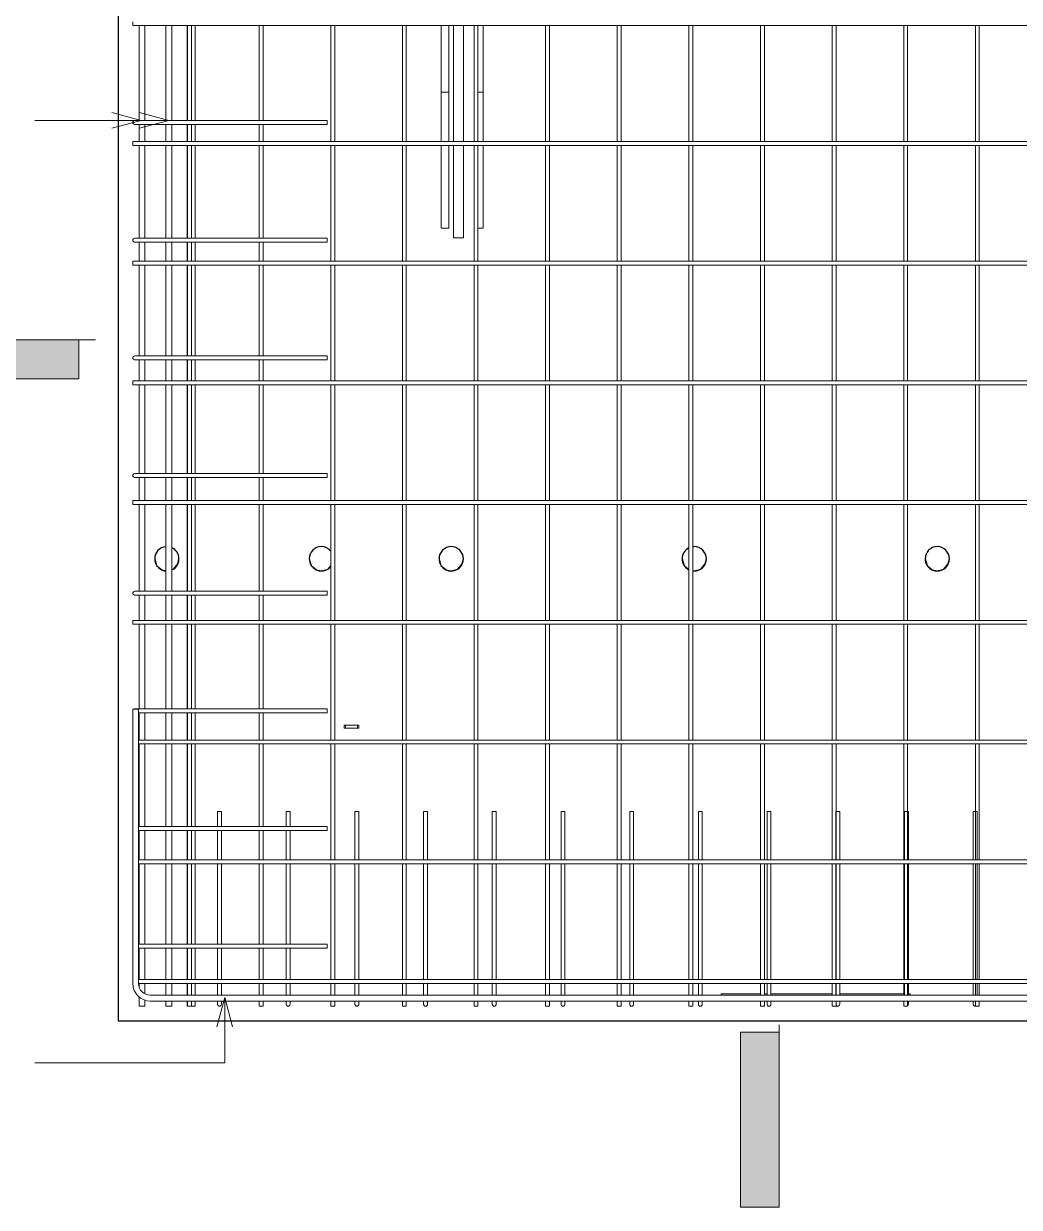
# Model space of a CAD drawing. Header units: millimetres. Extents: x -6138 to 17183, y 2886 to 77066.
# Drawn here: x -4395 to -2346, y 2886 to 5320 of the extents above; entities that cross this region are included whole.
import ezdxf

# ---------------------------------------------------------------- set-up
doc = ezdxf.new("R2010")
doc.units = ezdxf.units.MM
for name, color, linetype, lineweight in [('A-GENM', 13, 'Continuous', 18), ('A-WALL', 113, 'Continuous', 25), ('G-ANNO-SYMB', 111, 'Continuous', 9), ('S-RBAR', 171, 'Continuous', 18), ('S-RBAR-IDEN', 171, 'Continuous', 9)]:
    doc.layers.add(name, color=color, linetype=linetype, lineweight=lineweight)

# ---------------------------------------------------------------- blocks, each defined once
blk = doc.blocks.new('RR spread anchor face based - RR-SA-1_4-160-614768-Elevation Front 1')
at = {"layer": 'A-GENM'}
for p, q in [((-3735.4, 5597.7), (-3732.9, 5597.7)), ((-3735.4, 5591.7), (-3735.4, 5597.7)), ((-3732.9, 5591.7), (-3735.4, 5591.7)), ((-3732.9, 5597.7), (-3707.9, 5597.7)), ((-3732.9, 5597.7), (-3732.9, 5591.7)), ((-3707.9, 5591.7), (-3732.9, 5591.7)), ((-3707.9, 5597.7), (-3705.4, 5597.7)), ((-3707.9, 5597.7), (-3707.9, 5591.7)), ((-3705.4, 5591.7), (-3707.9, 5591.7)), ((-3705.4, 5597.7), (-3705.4, 5591.7))]:
    blk.add_line(p, q, dxfattribs=at)
blk = doc.blocks.new('Detail View - M_Section Tail - Filled Horizontal-14034-Elevation Front 1')
at = {"layer": 'G-ANNO-SYMB'}
blk.add_hatch(color=256, dxfattribs=at).paths.add_polyline_path([(-4281.7, 4590.2), (-4281.7, 4670.2), (-4641.7, 4670.2), (-4641.7, 4590.2)])
for p, q in [((-4641.7, 4590.2), (-4641.7, 4670.2)), ((-4641.7, 4670.2), (-4281.7, 4670.2)), ((-4281.7, 4670.2), (-4281.7, 4590.2)), ((-4281.7, 4590.2), (-4641.7, 4590.2))]:
    blk.add_line(p, q, dxfattribs=at)

msp = doc.modelspace()

# ---------------------------------------------------------------- linework, layer by layer
at = {"layer": 'A-WALL'}
for p, q in [((-4200.39395, 6199.75), (-4200.39395, 3269.75)), ((-3018.35443, 4195.38215), (-3015.39395, 4194.75)), ((-4200.39395, 3269.75), (-1550.39395, 3269.75))]:
    msp.add_line(p, q, dxfattribs=at)
at = {"layer": 'A-WALL', "flags": 128}
for points in [[(-4125.39395, 4219.75), (-4121.37336, 4206.15352), (-4110.6048, 4196.9303), (-4102.39395, 4195.17706)], [(-4090.39395, 4197.70708), (-4086.79746, 4198.77059), (-4077.57425, 4209.53915), (-4075.39395, 4219.75)], [(-3807.4252, 4219.75), (-3803.40461, 4206.15352), (-3792.63605, 4196.9303), (-3782.4252, 4194.75)], [(-3540.39395, 4219.75), (-3536.37336, 4206.15352), (-3525.6048, 4196.9303), (-3515.39395, 4194.75)], [(-3515.39395, 4194.75), (-3501.79746, 4198.77059), (-3492.57425, 4209.53915), (-3490.39395, 4219.75)], [(-3040.39395, 4219.75), (-3036.37336, 4206.15352), (-3026.35443, 4197.57236)], [(-3015.39395, 4194.75), (-3001.79746, 4198.77059), (-2992.57425, 4209.53915), (-2990.39395, 4219.75)], [(-2540.39395, 4219.75), (-2536.37336, 4206.15352), (-2525.6048, 4196.9303), (-2515.39395, 4194.75)], [(-2515.39395, 4194.75), (-2501.79746, 4198.77059), (-2492.57425, 4209.53915), (-2490.39395, 4219.75)], [(-3782.4252, 4194.75), (-3768.82871, 4198.77059), (-3763.04666, 4205.52142)]]:
    msp.add_lwpolyline(points, dxfattribs=at)
at = {"layer": 'A-WALL'}
for centre, start, end in [((-4100.39395, 4219.75), 94.63644439, 180), ((-4100.39395, 4219.75), 0, 66.21939701), ((-3782.4252, 4219.75), 90, 180), ((-3782.4252, 4219.75), 38.57836224, 90), ((-3515.39395, 4219.75), 90, 180), ((-3515.39395, 4219.75), 0, 90), ((-3015.39395, 4219.75), 116.17004909, 180), ((-3015.39395, 4219.75), 90, 96.86305284), ((-3015.39395, 4219.75), 0, 90), ((-2515.39395, 4219.75), 90, 180), ((-2515.39395, 4219.75), 0, 90), ((-4100.39395, 4219.75), 180.45365512, 211.93425252), ((-4100.39395, 4219.75), 338.70968858, 359.36744852), ((-3782.4252, 4219.75), 180.45365512, 211.93425252), ((-3515.39395, 4219.75), 180.45365512, 211.93425252), ((-3515.39395, 4219.75), 338.70968858, 359.36744852), ((-3015.39395, 4219.75), 180.45365512, 211.93425252), ((-3015.39395, 4219.75), 338.70968858, 359.36744852), ((-2515.39395, 4219.75), 180.45365512, 211.93425252), ((-2515.39395, 4219.75), 338.70968858, 359.36744852), ((-4100.39395, 4219.75), 212.3286712, 213.89064593), ((-4100.39395, 4219.75), 214.92559471, 244.10811664), ((-4100.39395, 4219.75), 244.79692431, 247.80596728), ((-4100.39395, 4219.75), 249.05952645, 265.36355561), ((-4100.39395, 4219.75), 293.78060299, 301.81579347), ((-4100.39395, 4219.75), 302.44713025, 303.92500985), ((-4100.39395, 4219.75), 304.89123079, 334.13098747), ((-4100.39395, 4219.75), 334.77405349, 338.15580516), ((-3782.4252, 4219.75), 212.3286712, 213.89064593), ((-3782.4252, 4219.75), 214.92559471, 244.10811664), ((-3782.4252, 4219.75), 244.79692431, 247.80596728), ((-3782.4252, 4219.75), 249.05952645, 268.56839784), ((-3782.4252, 4219.75), 270.72615516, 301.81579347), ((-3782.4252, 4219.75), 302.44713025, 303.92500985), ((-3782.4252, 4219.75), 304.89123079, 321.42163776), ((-3515.39395, 4219.75), 212.3286712, 213.89064593), ((-3515.39395, 4219.75), 214.92559471, 244.10811664), ((-3515.39395, 4219.75), 244.79692431, 247.80596728), ((-3515.39395, 4219.75), 249.05952645, 268.56839784), ((-3515.39395, 4219.75), 270.72615516, 301.81579347), ((-3515.39395, 4219.75), 302.44713025, 303.92500985), ((-3515.39395, 4219.75), 304.89123079, 334.13098747), ((-3515.39395, 4219.75), 334.77405349, 338.15580516), ((-3015.39395, 4219.75), 212.3286712, 213.89064593), ((-3015.39395, 4219.75), 214.92559471, 243.82995091), ((-3015.39395, 4219.75), 263.13694716, 268.56839784), ((-3015.39395, 4219.75), 270.72615516, 301.81579347), ((-3015.39395, 4219.75), 302.44713025, 303.92500985), ((-3015.39395, 4219.75), 304.89123079, 334.13098746), ((-3015.39395, 4219.75), 334.77405349, 338.15580516), ((-2515.39395, 4219.75), 212.3286712, 213.89064593), ((-2515.39395, 4219.75), 214.92559471, 244.10811664), ((-2515.39395, 4219.75), 244.79692431, 247.80596728), ((-2515.39395, 4219.75), 249.05952645, 268.56839784), ((-2515.39395, 4219.75), 270.72615516, 301.81579347), ((-2515.39395, 4219.75), 302.44713025, 303.92500985), ((-2515.39395, 4219.75), 304.89123079, 334.13098747), ((-2515.39395, 4219.75), 334.77405349, 338.15580516)]:
    msp.add_arc(centre, 25, start, end, dxfattribs=at)
at = {"layer": 'G-ANNO-SYMB'}
for p, q in [((-4247.04507, 4670.20083), (-4281.74791, 4670.20083)), ((-2840.49795, 3261.3894), (-2840.49795, 3246.01258))]:
    msp.add_line(p, q, dxfattribs=at)
at = {"layer": 'S-RBAR'}
for p, q in [((-4170.39395, 5324.33748), (-4170.39395, 5316.33748)), ((-1580.39395, 5316.33748), (-4170.39395, 5316.33748)), ((-4157.39395, 5316.33748), (-4157.39395, 5121.17902)), ((-4145.39395, 5316.33748), (-4145.39395, 5121.17902)), ((-4102.39395, 5316.33748), (-4102.39395, 5121.17902)), ((-4090.39395, 5316.33748), (-4090.39395, 5121.17902)), ((-4058.39395, 5316.33748), (-4058.39395, 5121.17902)), ((-4057.72356, 5121.17902), (-4057.72356, 5316.33748)), ((-4049.72356, 5121.17902), (-4049.72356, 5316.33748)), ((-4042.39395, 5316.33748), (-4042.39395, 5121.17902)), ((-3910.38511, 5121.17902), (-3910.38511, 5316.33748)), ((-3902.38511, 5121.17902), (-3902.38511, 5316.33748)), ((-3763.04666, 5078.10447), (-3763.04666, 5316.33748)), ((-3755.04666, 5078.10447), (-3755.04666, 5316.33748)), ((-3615.70822, 5078.10447), (-3615.70822, 5316.33748)), ((-3607.70822, 5078.10447), (-3607.70822, 5316.33748)), ((-3536.16652, 5179.75), (-3536.16652, 5316.33748)), ((-3520.16652, 5179.75), (-3520.16652, 5316.33748)), ((-3510.39395, 5078.10447), (-3510.39395, 5316.33748)), ((-3490.39395, 5078.10447), (-3490.39395, 5316.33748)), ((-3468.36977, 5078.10447), (-3468.36977, 5316.33748)), ((-3460.36977, 5078.10447), (-3460.36977, 5316.33748)), ((-3449.31687, 5179.75), (-3449.31687, 5316.33748)), ((-3321.03132, 5078.10447), (-3321.03132, 5316.33748)), ((-3313.03132, 5078.10447), (-3313.03132, 5316.33748)), ((-3173.69288, 5078.10447), (-3173.69288, 5316.33748)), ((-3165.69288, 5078.10447), (-3165.69288, 5316.33748)), ((-3026.35443, 5078.10447), (-3026.35443, 5316.33748)), ((-3018.35443, 5078.10447), (-3018.35443, 5316.33748)), ((-2879.01598, 5078.10447), (-2879.01598, 5316.33748)), ((-2871.01598, 5078.10447), (-2871.01598, 5316.33748)), ((-2731.67753, 5078.10447), (-2731.67753, 5316.33748)), ((-2723.67753, 5078.10447), (-2723.67753, 5316.33748)), ((-2584.33909, 5078.10447), (-2584.33909, 5316.33748)), ((-2576.33909, 5078.10447), (-2576.33909, 5316.33748)), ((-2437.00064, 5078.10447), (-2437.00064, 5316.33748)), ((-2429.00064, 5078.10447), (-2429.00064, 5316.33748)), ((-3520.16652, 5179.75), (-3536.16652, 5179.75)), ((-3536.16652, 5179.75), (-3536.16652, 5078.10447)), ((-3520.16652, 5179.75), (-3520.16652, 5078.10447)), ((-3449.31687, 5179.75), (-3460.36977, 5179.75)), ((-3449.31687, 5179.75), (-3449.31687, 5078.10447)), ((-4146.39395, 5121.17902), (-4166.39395, 5121.17902)), ((-4146.39395, 5113.17902), (-4166.39395, 5113.17902)), ((-4157.39395, 5113.17902), (-4157.39395, 5078.10447)), ((-4146.39395, 5121.17902), (-3770.39395, 5121.17902)), ((-4146.39395, 5113.17902), (-3770.39395, 5113.17902)), ((-4145.39395, 5113.17902), (-4145.39395, 5078.10447)), ((-4102.39395, 5113.17902), (-4102.39395, 5078.10447)), ((-4090.39395, 5113.17902), (-4090.39395, 5078.10447)), ((-4058.39395, 5113.17902), (-4058.39395, 5078.10447)), ((-4057.72356, 5078.10447), (-4057.72356, 5113.17902)), ((-4049.72356, 5078.10447), (-4049.72356, 5113.17902)), ((-4042.39395, 5113.17902), (-4042.39395, 5078.10447)), ((-3910.38511, 5078.10447), (-3910.38511, 5113.17902)), ((-3902.38511, 5078.10447), (-3902.38511, 5113.17902)), ((-3770.39395, 5113.17902), (-3770.39395, 5121.17902)), ((-1580.39395, 5078.10447), (-4170.39395, 5078.10447)), ((-4170.39395, 5078.10447), (-4170.39395, 5070.10447)), ((-1580.39395, 5070.10447), (-4170.39395, 5070.10447)), ((-4157.39395, 5070.10447), (-4157.39395, 4879.17615)), ((-4145.39395, 5070.10447), (-4145.39395, 4879.17615)), ((-4102.39395, 5070.10447), (-4102.39395, 4879.17615)), ((-4090.39395, 5070.10447), (-4090.39395, 4879.17615)), ((-4058.39395, 5070.10447), (-4058.39395, 4879.17615)), ((-4057.72356, 4879.17615), (-4057.72356, 5070.10447)), ((-4049.72356, 4879.17615), (-4049.72356, 5070.10447)), ((-4042.39395, 5070.10447), (-4042.39395, 4879.17615)), ((-3910.38511, 4879.17615), (-3910.38511, 5070.10447)), ((-3902.38511, 4879.17615), (-3902.38511, 5070.10447)), ((-3763.04666, 4831.87146), (-3763.04666, 5070.10447)), ((-3755.04666, 4831.87146), (-3755.04666, 5070.10447)), ((-3615.70822, 4831.87146), (-3615.70822, 5070.10447)), ((-3607.70822, 4831.87146), (-3607.70822, 5070.10447)), ((-3536.16652, 5070.10447), (-3536.16652, 4899.75)), ((-3520.16652, 5070.10447), (-3520.16652, 4899.75)), ((-3510.39395, 4879.75), (-3510.39395, 5070.10447)), ((-3490.39395, 4879.75), (-3490.39395, 5070.10447)), ((-3468.36977, 4831.87146), (-3468.36977, 5070.10447)), ((-3460.36977, 4831.87146), (-3460.36977, 5070.10447)), ((-3449.31687, 5070.10447), (-3449.31687, 4899.75)), ((-3321.03132, 4831.87146), (-3321.03132, 5070.10447)), ((-3313.03132, 4831.87146), (-3313.03132, 5070.10447)), ((-3173.69288, 4831.87146), (-3173.69288, 5070.10447)), ((-3165.69288, 4831.87146), (-3165.69288, 5070.10447)), ((-3026.35443, 4831.87146), (-3026.35443, 5070.10447)), ((-3018.35443, 4831.87146), (-3018.35443, 5070.10447)), ((-2879.01598, 4831.87146), (-2879.01598, 5070.10447)), ((-2871.01598, 4831.87146), (-2871.01598, 5070.10447)), ((-2731.67753, 4831.87146), (-2731.67753, 5070.10447)), ((-2723.67753, 4831.87146), (-2723.67753, 5070.10447)), ((-2584.33909, 4831.87146), (-2584.33909, 5070.10447)), ((-2576.33909, 4831.87146), (-2576.33909, 5070.10447)), ((-2437.00064, 4831.87146), (-2437.00064, 5070.10447)), ((-2429.00064, 4831.87146), (-2429.00064, 5070.10447)), ((-3536.16652, 4899.75), (-3520.16652, 4899.75)), ((-3460.36977, 4899.75), (-3449.31687, 4899.75)), ((-4146.39395, 4879.17615), (-4166.39395, 4879.17615)), ((-4146.39395, 4871.17615), (-4166.39395, 4871.17615)), ((-4157.39395, 4871.17615), (-4157.39395, 4831.87146)), ((-4146.39395, 4879.17615), (-3770.39395, 4879.17615)), ((-4146.39395, 4871.17615), (-3770.39395, 4871.17615)), ((-4145.39395, 4871.17615), (-4145.39395, 4831.87146)), ((-4102.39395, 4871.17615), (-4102.39395, 4831.87146)), ((-4090.39395, 4871.17615), (-4090.39395, 4831.87146)), ((-4058.39395, 4871.17615), (-4058.39395, 4831.87146)), ((-4057.72356, 4831.87146), (-4057.72356, 4871.17615)), ((-4049.72356, 4831.87146), (-4049.72356, 4871.17615)), ((-4042.39395, 4871.17615), (-4042.39395, 4831.87146)), ((-3910.38511, 4831.87146), (-3910.38511, 4871.17615)), ((-3902.38511, 4831.87146), (-3902.38511, 4871.17615)), ((-3770.39395, 4871.17615), (-3770.39395, 4879.17615)), ((-3490.39395, 4879.75), (-3510.39395, 4879.75)), ((-1580.39395, 4831.87146), (-4170.39395, 4831.87146)), ((-4170.39395, 4831.87146), (-4170.39395, 4823.87146)), ((-1580.39395, 4823.87146), (-4170.39395, 4823.87146)), ((-4157.39395, 4823.87146), (-4157.39395, 4637.17328)), ((-4145.39395, 4823.87146), (-4145.39395, 4637.17328)), ((-4102.39395, 4823.87146), (-4102.39395, 4637.17328)), ((-4090.39395, 4823.87146), (-4090.39395, 4637.17328)), ((-4058.39395, 4823.87146), (-4058.39395, 4637.17328)), ((-4057.72356, 4637.17328), (-4057.72356, 4823.87146)), ((-4049.72356, 4637.17328), (-4049.72356, 4823.87146)), ((-4042.39395, 4823.87146), (-4042.39395, 4637.17328)), ((-3910.38511, 4637.17328), (-3910.38511, 4823.87146)), ((-3902.38511, 4637.17328), (-3902.38511, 4823.87146)), ((-3763.04666, 4585.63845), (-3763.04666, 4823.87146)), ((-3755.04666, 4585.63845), (-3755.04666, 4823.87146)), ((-3615.70822, 4585.63845), (-3615.70822, 4823.87146)), ((-3607.70822, 4585.63845), (-3607.70822, 4823.87146)), ((-3468.36977, 4585.63845), (-3468.36977, 4823.87146)), ((-3460.36977, 4585.63845), (-3460.36977, 4823.87146)), ((-3321.03132, 4585.63845), (-3321.03132, 4823.87146)), ((-3313.03132, 4585.63845), (-3313.03132, 4823.87146)), ((-3173.69288, 4585.63845), (-3173.69288, 4823.87146)), ((-3165.69288, 4585.63845), (-3165.69288, 4823.87146)), ((-3026.35443, 4585.63845), (-3026.35443, 4823.87146)), ((-3018.35443, 4585.63845), (-3018.35443, 4823.87146)), ((-2879.01598, 4585.63845), (-2879.01598, 4823.87146)), ((-2871.01598, 4585.63845), (-2871.01598, 4823.87146)), ((-2731.67753, 4585.63845), (-2731.67753, 4823.87146)), ((-2723.67753, 4585.63845), (-2723.67753, 4823.87146)), ((-2584.33909, 4585.63845), (-2584.33909, 4823.87146)), ((-2576.33909, 4585.63845), (-2576.33909, 4823.87146)), ((-2437.00064, 4585.63845), (-2437.00064, 4823.87146)), ((-2429.00064, 4585.63845), (-2429.00064, 4823.87146)), ((-4146.39395, 4637.17328), (-4166.39395, 4637.17328)), ((-4146.39395, 4629.17328), (-4166.39395, 4629.17328)), ((-4157.39395, 4629.17328), (-4157.39395, 4585.63845)), ((-4146.39395, 4637.17328), (-3770.39395, 4637.17328)), ((-4146.39395, 4629.17328), (-3770.39395, 4629.17328)), ((-4145.39395, 4629.17328), (-4145.39395, 4585.63845)), ((-4102.39395, 4629.17328), (-4102.39395, 4585.63845)), ((-4090.39395, 4629.17328), (-4090.39395, 4585.63845)), ((-4058.39395, 4629.17328), (-4058.39395, 4585.63845)), ((-4057.72356, 4585.63845), (-4057.72356, 4629.17328)), ((-4049.72356, 4585.63845), (-4049.72356, 4629.17328)), ((-4042.39395, 4629.17328), (-4042.39395, 4585.63845)), ((-3910.38511, 4585.63845), (-3910.38511, 4629.17328)), ((-3902.38511, 4585.63845), (-3902.38511, 4629.17328)), ((-3770.39395, 4629.17328), (-3770.39395, 4637.17328)), ((-1580.39395, 4585.63845), (-4170.39395, 4585.63845)), ((-4170.39395, 4585.63845), (-4170.39395, 4577.63845)), ((-1580.39395, 4577.63845), (-4170.39395, 4577.63845)), ((-4157.39395, 4577.63845), (-4157.39395, 4395.17041)), ((-4145.39395, 4577.63845), (-4145.39395, 4395.17041)), ((-4102.39395, 4577.63845), (-4102.39395, 4395.17041)), ((-4090.39395, 4577.63845), (-4090.39395, 4395.17041)), ((-4058.39395, 4577.63845), (-4058.39395, 4395.17041)), ((-4057.72356, 4395.17041), (-4057.72356, 4577.63845)), ((-4049.72356, 4395.17041), (-4049.72356, 4577.63845)), ((-4042.39395, 4577.63845), (-4042.39395, 4395.17041)), ((-3910.38511, 4395.17041), (-3910.38511, 4577.63845)), ((-3902.38511, 4395.17041), (-3902.38511, 4577.63845)), ((-3763.04666, 4339.40544), (-3763.04666, 4577.63845)), ((-3755.04666, 4339.40544), (-3755.04666, 4577.63845)), ((-3615.70822, 4339.40544), (-3615.70822, 4577.63845)), ((-3607.70822, 4339.40544), (-3607.70822, 4577.63845)), ((-3468.36977, 4339.40544), (-3468.36977, 4577.63845)), ((-3460.36977, 4339.40544), (-3460.36977, 4577.63845)), ((-3321.03132, 4339.40544), (-3321.03132, 4577.63845)), ((-3313.03132, 4339.40544), (-3313.03132, 4577.63845)), ((-3173.69288, 4339.40544), (-3173.69288, 4577.63845)), ((-3165.69288, 4339.40544), (-3165.69288, 4577.63845)), ((-3026.35443, 4339.40544), (-3026.35443, 4577.63845)), ((-3018.35443, 4339.40544), (-3018.35443, 4577.63845)), ((-2879.01598, 4339.40544), (-2879.01598, 4577.63845)), ((-2871.01598, 4339.40544), (-2871.01598, 4577.63845)), ((-2731.67753, 4339.40544), (-2731.67753, 4577.63845)), ((-2723.67753, 4339.40544), (-2723.67753, 4577.63845)), ((-2584.33909, 4339.40544), (-2584.33909, 4577.63845)), ((-2576.33909, 4339.40544), (-2576.33909, 4577.63845)), ((-2437.00064, 4339.40544), (-2437.00064, 4577.63845)), ((-2429.00064, 4339.40544), (-2429.00064, 4577.63845)), ((-4146.39395, 4395.17041), (-4166.39395, 4395.17041)), ((-4146.39395, 4387.17041), (-4166.39395, 4387.17041)), ((-4157.39395, 4387.17041), (-4157.39395, 4339.40544)), ((-4146.39395, 4395.17041), (-3770.39395, 4395.17041)), ((-4146.39395, 4387.17041), (-3770.39395, 4387.17041)), ((-4145.39395, 4387.17041), (-4145.39395, 4339.40544)), ((-4102.39395, 4387.17041), (-4102.39395, 4339.40544)), ((-4090.39395, 4387.17041), (-4090.39395, 4339.40544)), ((-4058.39395, 4387.17041), (-4058.39395, 4339.40544)), ((-4057.72356, 4339.40544), (-4057.72356, 4387.17041)), ((-4049.72356, 4339.40544), (-4049.72356, 4387.17041)), ((-4042.39395, 4387.17041), (-4042.39395, 4339.40544)), ((-3910.38511, 4339.40544), (-3910.38511, 4387.17041)), ((-3902.38511, 4339.40544), (-3902.38511, 4387.17041)), ((-3770.39395, 4387.17041), (-3770.39395, 4395.17041)), ((-1580.39395, 4339.40544), (-4170.39395, 4339.40544)), ((-4170.39395, 4339.40544), (-4170.39395, 4331.40544)), ((-1580.39395, 4331.40544), (-4170.39395, 4331.40544)), ((-4157.39395, 4331.40544), (-4157.39395, 4153.16753)), ((-4145.39395, 4331.40544), (-4145.39395, 4153.16753)), ((-4102.39395, 4331.40544), (-4102.39395, 4153.16753)), ((-4090.39395, 4331.40544), (-4090.39395, 4153.16753)), ((-4058.39395, 4331.40544), (-4058.39395, 4153.16753)), ((-4057.72356, 4153.16753), (-4057.72356, 4331.40544)), ((-4049.72356, 4153.16753), (-4049.72356, 4331.40544)), ((-4042.39395, 4331.40544), (-4042.39395, 4153.16753)), ((-3910.38511, 4153.16753), (-3910.38511, 4331.40544)), ((-3902.38511, 4153.16753), (-3902.38511, 4331.40544)), ((-3763.04666, 4093.17243), (-3763.04666, 4331.40544)), ((-3755.04666, 4093.17243), (-3755.04666, 4331.40544)), ((-3615.70822, 4093.17243), (-3615.70822, 4331.40544)), ((-3607.70822, 4093.17243), (-3607.70822, 4331.40544)), ((-3468.36977, 4093.17243), (-3468.36977, 4331.40544)), ((-3460.36977, 4093.17243), (-3460.36977, 4331.40544)), ((-3321.03132, 4093.17243), (-3321.03132, 4331.40544)), ((-3313.03132, 4093.17243), (-3313.03132, 4331.40544)), ((-3173.69288, 4093.17243), (-3173.69288, 4331.40544)), ((-3165.69288, 4093.17243), (-3165.69288, 4331.40544)), ((-3026.35443, 4093.17243), (-3026.35443, 4331.40544)), ((-3018.35443, 4093.17243), (-3018.35443, 4331.40544)), ((-2879.01598, 4093.17243), (-2879.01598, 4331.40544)), ((-2871.01598, 4093.17243), (-2871.01598, 4331.40544)), ((-2731.67753, 4093.17243), (-2731.67753, 4331.40544)), ((-2723.67753, 4093.17243), (-2723.67753, 4331.40544)), ((-2584.33909, 4093.17243), (-2584.33909, 4331.40544)), ((-2576.33909, 4093.17243), (-2576.33909, 4331.40544)), ((-2437.00064, 4093.17243), (-2437.00064, 4331.40544)), ((-2429.00064, 4093.17243), (-2429.00064, 4331.40544)), ((-4146.39395, 4153.16753), (-4166.39395, 4153.16753)), ((-4146.39395, 4145.16753), (-4166.39395, 4145.16753)), ((-4157.39395, 4145.16753), (-4157.39395, 4093.17243)), ((-4146.39395, 4153.16753), (-3770.39395, 4153.16753)), ((-4146.39395, 4145.16753), (-3770.39395, 4145.16753)), ((-4145.39395, 4145.16753), (-4145.39395, 4093.17243)), ((-4102.39395, 4145.16753), (-4102.39395, 4093.17243)), ((-4090.39395, 4145.16753), (-4090.39395, 4093.17243)), ((-4058.39395, 4145.16753), (-4058.39395, 4093.17243)), ((-4057.72356, 4093.17243), (-4057.72356, 4145.16753)), ((-4049.72356, 4093.17243), (-4049.72356, 4145.16753)), ((-4042.39395, 4145.16753), (-4042.39395, 4093.17243)), ((-3910.38511, 4093.17243), (-3910.38511, 4145.16753)), ((-3902.38511, 4093.17243), (-3902.38511, 4145.16753)), ((-3770.39395, 4145.16753), (-3770.39395, 4153.16753)), ((-1580.39395, 4093.17243), (-4170.39395, 4093.17243)), ((-4170.39395, 4093.17243), (-4170.39395, 4085.17243)), ((-1580.39395, 4085.17243), (-4170.39395, 4085.17243)), ((-4157.39395, 4085.17243), (-4157.39395, 3911.16466)), ((-4145.39395, 4085.17243), (-4145.39395, 3911.16466)), ((-4102.39395, 4085.17243), (-4102.39395, 3911.16466)), ((-4090.39395, 4085.17243), (-4090.39395, 3911.16466)), ((-4058.39395, 4085.17243), (-4058.39395, 3911.16466)), ((-4057.72356, 3911.16466), (-4057.72356, 4085.17243)), ((-4049.72356, 3911.16466), (-4049.72356, 4085.17243)), ((-4042.39395, 4085.17243), (-4042.39395, 3911.16466)), ((-3910.38511, 3911.16466), (-3910.38511, 4085.17243)), ((-3902.38511, 3911.16466), (-3902.38511, 4085.17243)), ((-3763.04666, 3846.93942), (-3763.04666, 4085.17243)), ((-3755.04666, 3846.93942), (-3755.04666, 4085.17243)), ((-3615.70822, 3846.93942), (-3615.70822, 4085.17243)), ((-3607.70822, 3846.93942), (-3607.70822, 4085.17243)), ((-3468.36977, 3846.93942), (-3468.36977, 4085.17243)), ((-3460.36977, 3846.93942), (-3460.36977, 4085.17243)), ((-3321.03132, 3846.93942), (-3321.03132, 4085.17243)), ((-3313.03132, 3846.93942), (-3313.03132, 4085.17243)), ((-3173.69288, 3846.93942), (-3173.69288, 4085.17243)), ((-3165.69288, 3846.93942), (-3165.69288, 4085.17243)), ((-3026.35443, 3846.93942), (-3026.35443, 4085.17243)), ((-3018.35443, 3846.93942), (-3018.35443, 4085.17243)), ((-2879.01598, 3846.93942), (-2879.01598, 4085.17243)), ((-2871.01598, 3846.93942), (-2871.01598, 4085.17243)), ((-2731.67753, 3846.93942), (-2731.67753, 4085.17243)), ((-2723.67753, 3846.93942), (-2723.67753, 4085.17243)), ((-2584.33909, 3846.93942), (-2584.33909, 4085.17243)), ((-2576.33909, 3846.93942), (-2576.33909, 4085.17243)), ((-2437.00064, 3846.93942), (-2437.00064, 4085.17243)), ((-2429.00064, 3846.93942), (-2429.00064, 4085.17243)), ((-4158.39395, 3910.28629), (-4170.39395, 3910.28629)), ((-4170.39395, 3346.28629), (-4170.39395, 3910.28629)), ((-4146.39395, 3911.16466), (-4166.39395, 3911.16466)), ((-4146.39395, 3903.16466), (-4158.75766, 3903.16466)), ((-4158.39395, 3346.28629), (-4158.39395, 3910.28629)), ((-4157.39395, 3903.16466), (-4157.39395, 3846.93942)), ((-4146.39395, 3911.16466), (-3770.39395, 3911.16466)), ((-4146.39395, 3903.16466), (-3770.39395, 3903.16466)), ((-4145.39395, 3903.16466), (-4145.39395, 3846.93942)), ((-4102.39395, 3903.16466), (-4102.39395, 3846.93942)), ((-4090.39395, 3903.16466), (-4090.39395, 3846.93942)), ((-4058.39395, 3903.16466), (-4058.39395, 3846.93942)), ((-4057.72356, 3846.93942), (-4057.72356, 3903.16466)), ((-4049.72356, 3846.93942), (-4049.72356, 3903.16466)), ((-4042.39395, 3903.16466), (-4042.39395, 3846.93942)), ((-3910.38511, 3846.93942), (-3910.38511, 3903.16466)), ((-3902.38511, 3846.93942), (-3902.38511, 3903.16466)), ((-3770.39395, 3903.16466), (-3770.39395, 3911.16466)), ((-1592.39395, 3846.93942), (-4158.39395, 3846.93942)), ((-1592.39395, 3838.93942), (-4158.39395, 3838.93942)), ((-4157.39395, 3838.93942), (-4157.39395, 3669.16179)), ((-4145.39395, 3838.93942), (-4145.39395, 3669.16179)), ((-4102.39395, 3838.93942), (-4102.39395, 3669.16179)), ((-4090.39395, 3838.93942), (-4090.39395, 3669.16179)), ((-4058.39395, 3838.93942), (-4058.39395, 3669.16179)), ((-4057.72356, 3669.16179), (-4057.72356, 3838.93942)), ((-4049.72356, 3669.16179), (-4049.72356, 3838.93942)), ((-4042.39395, 3838.93942), (-4042.39395, 3669.16179)), ((-3910.38511, 3669.16179), (-3910.38511, 3838.93942)), ((-3902.38511, 3669.16179), (-3902.38511, 3838.93942)), ((-3763.04666, 3600.70641), (-3763.04666, 3838.93942)), ((-3755.04666, 3600.70641), (-3755.04666, 3838.93942)), ((-3615.70822, 3600.70641), (-3615.70822, 3838.93942)), ((-3607.70822, 3600.70641), (-3607.70822, 3838.93942)), ((-3468.36977, 3600.70641), (-3468.36977, 3838.93942)), ((-3460.36977, 3600.70641), (-3460.36977, 3838.93942)), ((-3321.03132, 3600.70641), (-3321.03132, 3838.93942)), ((-3313.03132, 3600.70641), (-3313.03132, 3838.93942)), ((-3173.69288, 3600.70641), (-3173.69288, 3838.93942)), ((-3165.69288, 3600.70641), (-3165.69288, 3838.93942)), ((-3026.35443, 3600.70641), (-3026.35443, 3838.93942)), ((-3018.35443, 3600.70641), (-3018.35443, 3838.93942)), ((-2879.01598, 3600.70641), (-2879.01598, 3838.93942)), ((-2871.01598, 3600.70641), (-2871.01598, 3838.93942)), ((-2731.67753, 3600.70641), (-2731.67753, 3838.93942)), ((-2723.67753, 3600.70641), (-2723.67753, 3838.93942)), ((-2584.33909, 3600.70641), (-2584.33909, 3838.93942)), ((-2576.33909, 3600.70641), (-2576.33909, 3838.93942)), ((-2437.00064, 3600.70641), (-2437.00064, 3838.93942)), ((-2429.00064, 3600.70641), (-2429.00064, 3838.93942)), ((-3996.05568, 3699.75), (-3996.05568, 3669.16179)), ((-3996.05568, 3699.75), (-3988.05568, 3699.75)), ((-3988.05568, 3699.75), (-3988.05568, 3669.16179)), ((-3854.73002, 3699.75), (-3854.73002, 3669.16179)), ((-3854.73002, 3699.75), (-3846.73002, 3699.75)), ((-3846.73002, 3699.75), (-3846.73002, 3669.16179)), ((-3713.40436, 3699.75), (-3713.40436, 3600.70641)), ((-3713.40436, 3699.75), (-3705.40436, 3699.75)), ((-3705.40436, 3699.75), (-3705.40436, 3600.70641)), ((-3572.07871, 3699.75), (-3572.07871, 3600.70641)), ((-3572.07871, 3699.75), (-3564.07871, 3699.75)), ((-3564.07871, 3699.75), (-3564.07871, 3600.70641)), ((-3430.75305, 3699.75), (-3430.75305, 3600.70641)), ((-3430.75305, 3699.75), (-3422.75305, 3699.75)), ((-3422.75305, 3699.75), (-3422.75305, 3600.70641)), ((-3289.4274, 3699.75), (-3289.4274, 3600.70641)), ((-3289.4274, 3699.75), (-3281.4274, 3699.75)), ((-3281.4274, 3699.75), (-3281.4274, 3600.70641)), ((-3148.10174, 3699.75), (-3148.10174, 3600.70641)), ((-3148.10174, 3699.75), (-3140.10174, 3699.75)), ((-3140.10174, 3699.75), (-3140.10174, 3600.70641)), ((-3006.77609, 3699.75), (-3006.77609, 3600.70641)), ((-3006.77609, 3699.75), (-2998.77609, 3699.75)), ((-2998.77609, 3699.75), (-2998.77609, 3600.70641)), ((-2865.45043, 3699.75), (-2865.45043, 3600.70641)), ((-2865.45043, 3699.75), (-2857.45043, 3699.75)), ((-2857.45043, 3699.75), (-2857.45043, 3600.70641)), ((-2724.12478, 3699.75), (-2724.12478, 3600.70641)), ((-2724.12478, 3699.75), (-2716.12478, 3699.75)), ((-2716.12478, 3699.75), (-2716.12478, 3600.70641)), ((-2582.79912, 3699.75), (-2582.79912, 3600.70641)), ((-2582.79912, 3699.75), (-2574.79912, 3699.75)), ((-2574.79912, 3699.75), (-2574.79912, 3600.70641)), ((-2441.47346, 3699.75), (-2441.47346, 3600.70641)), ((-2441.47346, 3699.75), (-2433.47346, 3699.75)), ((-2433.47346, 3699.75), (-2433.47346, 3600.70641)), ((-4146.39395, 3669.16179), (-4158.75766, 3669.16179)), ((-4146.39395, 3661.16179), (-4158.75766, 3661.16179)), ((-4157.39395, 3661.16179), (-4157.39395, 3600.70641)), ((-4146.39395, 3669.16179), (-3770.39395, 3669.16179)), ((-4146.39395, 3661.16179), (-3770.39395, 3661.16179)), ((-4145.39395, 3661.16179), (-4145.39395, 3600.70641)), ((-4102.39395, 3661.16179), (-4102.39395, 3600.70641)), ((-4090.39395, 3661.16179), (-4090.39395, 3600.70641)), ((-4058.39395, 3661.16179), (-4058.39395, 3600.70641)), ((-4057.72356, 3600.70641), (-4057.72356, 3661.16179)), ((-4049.72356, 3600.70641), (-4049.72356, 3661.16179)), ((-4042.39395, 3661.16179), (-4042.39395, 3600.70641)), ((-3996.05568, 3661.16179), (-3996.05568, 3600.70641)), ((-3988.05568, 3661.16179), (-3988.05568, 3600.70641)), ((-3910.38511, 3600.70641), (-3910.38511, 3661.16179)), ((-3902.38511, 3600.70641), (-3902.38511, 3661.16179)), ((-3854.73002, 3661.16179), (-3854.73002, 3600.70641)), ((-3846.73002, 3661.16179), (-3846.73002, 3600.70641)), ((-3770.39395, 3661.16179), (-3770.39395, 3669.16179)), ((-1592.39395, 3600.70641), (-4158.39395, 3600.70641)), ((-1592.39395, 3592.70641), (-4158.39395, 3592.70641)), ((-4157.39395, 3592.70641), (-4157.39395, 3427.15891)), ((-4145.39395, 3592.70641), (-4145.39395, 3427.15891)), ((-4102.39395, 3592.70641), (-4102.39395, 3427.15891)), ((-4090.39395, 3592.70641), (-4090.39395, 3427.15891)), ((-4058.39395, 3592.70641), (-4058.39395, 3427.15891)), ((-4057.72356, 3427.15891), (-4057.72356, 3592.70641)), ((-4049.72356, 3427.15891), (-4049.72356, 3592.70641)), ((-4042.39395, 3592.70641), (-4042.39395, 3427.15891)), ((-3996.05568, 3592.70641), (-3996.05568, 3427.15891)), ((-3988.05568, 3592.70641), (-3988.05568, 3427.15891)), ((-3910.38511, 3427.15891), (-3910.38511, 3592.70641)), ((-3902.38511, 3427.15891), (-3902.38511, 3592.70641)), ((-3854.73002, 3592.70641), (-3854.73002, 3427.15891)), ((-3846.73002, 3592.70641), (-3846.73002, 3427.15891)), ((-3763.04666, 3354.47341), (-3763.04666, 3592.70641)), ((-3755.04666, 3354.47341), (-3755.04666, 3592.70641)), ((-3713.40436, 3592.70641), (-3713.40436, 3354.47341)), ((-3705.40436, 3592.70641), (-3705.40436, 3354.47341)), ((-3615.70822, 3354.47341), (-3615.70822, 3592.70641)), ((-3607.70822, 3354.47341), (-3607.70822, 3592.70641)), ((-3572.07871, 3592.70641), (-3572.07871, 3354.47341)), ((-3564.07871, 3592.70641), (-3564.07871, 3354.47341)), ((-3468.36977, 3354.47341), (-3468.36977, 3592.70641)), ((-3460.36977, 3354.47341), (-3460.36977, 3592.70641)), ((-3430.75305, 3592.70641), (-3430.75305, 3354.47341)), ((-3422.75305, 3592.70641), (-3422.75305, 3354.47341)), ((-3321.03132, 3354.47341), (-3321.03132, 3592.70641)), ((-3313.03132, 3354.47341), (-3313.03132, 3592.70641)), ((-3289.4274, 3592.70641), (-3289.4274, 3354.47341)), ((-3281.4274, 3592.70641), (-3281.4274, 3354.47341)), ((-3173.69288, 3354.47341), (-3173.69288, 3592.70641)), ((-3165.69288, 3354.47341), (-3165.69288, 3592.70641)), ((-3148.10174, 3592.70641), (-3148.10174, 3354.47341)), ((-3140.10174, 3592.70641), (-3140.10174, 3354.47341)), ((-3026.35443, 3354.47341), (-3026.35443, 3592.70641)), ((-3018.35443, 3354.47341), (-3018.35443, 3592.70641)), ((-3006.77609, 3592.70641), (-3006.77609, 3354.47341)), ((-2998.77609, 3592.70641), (-2998.77609, 3354.47341)), ((-2879.01598, 3354.47341), (-2879.01598, 3592.70641)), ((-2871.01598, 3354.47341), (-2871.01598, 3592.70641)), ((-2865.45043, 3592.70641), (-2865.45043, 3354.47341)), ((-2857.45043, 3592.70641), (-2857.45043, 3354.47341)), ((-2731.67753, 3354.47341), (-2731.67753, 3592.70641)), ((-2724.12478, 3592.70641), (-2724.12478, 3354.47341)), ((-2723.67753, 3354.47341), (-2723.67753, 3592.70641)), ((-2716.12478, 3592.70641), (-2716.12478, 3354.47341)), ((-2584.33909, 3354.47341), (-2584.33909, 3592.70641)), ((-2582.79912, 3592.70641), (-2582.79912, 3354.47341)), ((-2576.33909, 3354.47341), (-2576.33909, 3592.70641)), ((-2574.79912, 3592.70641), (-2574.79912, 3354.47341)), ((-2441.47346, 3592.70641), (-2441.47346, 3354.47341)), ((-2437.00064, 3354.47341), (-2437.00064, 3592.70641)), ((-2433.47346, 3592.70641), (-2433.47346, 3354.47341)), ((-2429.00064, 3354.47341), (-2429.00064, 3592.70641)), ((-4146.39395, 3427.15891), (-4158.75766, 3427.15891)), ((-4146.39395, 3419.15891), (-4158.75766, 3419.15891)), ((-4157.39395, 3419.15891), (-4157.39395, 3354.47341)), ((-4146.39395, 3427.15891), (-3770.39395, 3427.15891)), ((-4146.39395, 3419.15891), (-3770.39395, 3419.15891)), ((-4145.39395, 3419.15891), (-4145.39395, 3354.47341)), ((-4102.39395, 3419.15891), (-4102.39395, 3354.47341)), ((-4090.39395, 3419.15891), (-4090.39395, 3354.47341)), ((-4058.39395, 3419.15891), (-4058.39395, 3354.47341)), ((-4057.72356, 3354.47341), (-4057.72356, 3419.15891)), ((-4049.72356, 3354.47341), (-4049.72356, 3419.15891)), ((-4042.39395, 3419.15891), (-4042.39395, 3354.47341)), ((-3996.05568, 3419.15891), (-3996.05568, 3354.47341)), ((-3988.05568, 3419.15891), (-3988.05568, 3354.47341)), ((-3910.38511, 3354.47341), (-3910.38511, 3419.15891)), ((-3902.38511, 3354.47341), (-3902.38511, 3419.15891)), ((-3854.73002, 3419.15891), (-3854.73002, 3354.47341)), ((-3846.73002, 3419.15891), (-3846.73002, 3354.47341)), ((-3770.39395, 3419.15891), (-3770.39395, 3427.15891)), ((-1592.39395, 3354.47341), (-4158.39395, 3354.47341)), ((-1592.39395, 3346.47341), (-4158.39395, 3346.47341)), ((-4157.39395, 3346.47341), (-4157.39395, 3339.63472)), ((-4145.39395, 3346.47341), (-4145.39395, 3325.08747)), ((-4102.39395, 3346.47341), (-4102.39395, 3322.28629)), ((-4090.39395, 3346.47341), (-4090.39395, 3322.28629)), ((-4058.39395, 3346.47341), (-4058.39395, 3322.28629)), ((-4057.72356, 3322.28629), (-4057.72356, 3346.47341)), ((-4049.72356, 3322.28629), (-4049.72356, 3346.47341)), ((-4042.39395, 3346.47341), (-4042.39395, 3322.28629)), ((-3996.05568, 3346.47341), (-3996.05568, 3323.75)), ((-3988.05568, 3346.47341), (-3988.05568, 3323.75)), ((-3910.38511, 3322.28629), (-3910.38511, 3346.47341)), ((-3902.38511, 3322.28629), (-3902.38511, 3346.47341)), ((-3854.73002, 3346.47341), (-3854.73002, 3323.75)), ((-3846.73002, 3346.47341), (-3846.73002, 3323.75)), ((-3763.04666, 3322.28629), (-3763.04666, 3346.47341)), ((-3755.04666, 3322.28629), (-3755.04666, 3346.47341)), ((-3713.40436, 3346.47341), (-3713.40436, 3323.75)), ((-3705.40436, 3346.47341), (-3705.40436, 3323.75)), ((-3615.70822, 3322.28629), (-3615.70822, 3346.47341)), ((-3607.70822, 3322.28629), (-3607.70822, 3346.47341)), ((-3572.07871, 3346.47341), (-3572.07871, 3323.75)), ((-3564.07871, 3346.47341), (-3564.07871, 3323.75)), ((-3468.36977, 3322.28629), (-3468.36977, 3346.47341)), ((-3460.36977, 3322.28629), (-3460.36977, 3346.47341)), ((-3430.75305, 3346.47341), (-3430.75305, 3323.75)), ((-3422.75305, 3346.47341), (-3422.75305, 3323.75)), ((-3321.03132, 3322.28629), (-3321.03132, 3346.47341)), ((-3313.03132, 3322.28629), (-3313.03132, 3346.47341)), ((-3289.4274, 3346.47341), (-3289.4274, 3323.75)), ((-3281.4274, 3346.47341), (-3281.4274, 3323.75)), ((-3173.69288, 3322.28629), (-3173.69288, 3346.47341)), ((-3165.69288, 3322.28629), (-3165.69288, 3346.47341)), ((-3148.10174, 3346.47341), (-3148.10174, 3323.75)), ((-3140.10174, 3346.47341), (-3140.10174, 3323.75)), ((-3026.35443, 3322.28629), (-3026.35443, 3346.47341)), ((-3018.35443, 3322.28629), (-3018.35443, 3346.47341)), ((-3006.77609, 3346.47341), (-3006.77609, 3323.75)), ((-2998.77609, 3346.47341), (-2998.77609, 3323.75)), ((-2879.01598, 3322.28629), (-2879.01598, 3346.47341)), ((-2871.01598, 3322.28629), (-2871.01598, 3346.47341)), ((-2865.45043, 3346.47341), (-2865.45043, 3323.75)), ((-2857.45043, 3346.47341), (-2857.45043, 3323.75)), ((-2731.67753, 3322.28629), (-2731.67753, 3346.47341)), ((-2724.12478, 3346.47341), (-2724.12478, 3323.75)), ((-2723.67753, 3322.28629), (-2723.67753, 3346.47341)), ((-2716.12478, 3346.47341), (-2716.12478, 3323.75)), ((-2584.33909, 3322.28629), (-2584.33909, 3346.47341)), ((-2582.79912, 3346.47341), (-2582.79912, 3323.75)), ((-2576.33909, 3322.28629), (-2576.33909, 3346.47341)), ((-2574.79912, 3346.47341), (-2574.79912, 3323.75)), ((-2441.47346, 3346.47341), (-2441.47346, 3323.75)), ((-2437.00064, 3323.75), (-2437.00064, 3346.47341)), ((-2433.47346, 3346.47341), (-2433.47346, 3323.75)), ((-2429.00064, 3322.28629), (-2429.00064, 3346.47341)), ((-4157.39395, 3318.94601), (-4157.39395, 3299.75)), ((-4145.39395, 3312.20988), (-4145.39395, 3299.75)), ((-1616.39395, 3322.28629), (-4134.39395, 3322.28629)), ((-3996.05568, 3322.12602), (-3996.05568, 3323.75)), ((-3988.05568, 3322.12602), (-3988.05568, 3323.75)), ((-3854.73002, 3322.12602), (-3854.73002, 3323.75)), ((-3846.73002, 3322.12602), (-3846.73002, 3323.75)), ((-3713.40436, 3322.12602), (-3713.40436, 3323.75)), ((-3705.40436, 3322.12602), (-3705.40436, 3323.75)), ((-3572.07871, 3322.12602), (-3572.07871, 3323.75)), ((-3564.07871, 3322.12602), (-3564.07871, 3323.75)), ((-3430.75305, 3322.12602), (-3430.75305, 3323.75)), ((-3422.75305, 3322.12602), (-3422.75305, 3323.75)), ((-3289.4274, 3322.12602), (-3289.4274, 3323.75)), ((-3281.4274, 3322.12602), (-3281.4274, 3323.75)), ((-3148.10174, 3322.12602), (-3148.10174, 3323.75)), ((-3140.10174, 3322.12602), (-3140.10174, 3323.75)), ((-3006.77609, 3322.12602), (-3006.77609, 3323.75)), ((-2998.77609, 3322.12602), (-2998.77609, 3323.75)), ((-2959.77843, 3325.404), (-2879.01598, 3325.404)), ((-2959.77843, 3322.28629), (-2959.77843, 3325.404)), ((-2871.01598, 3325.404), (-2865.45043, 3325.404)), ((-2865.45043, 3322.12602), (-2865.45043, 3323.75)), ((-2857.45043, 3325.404), (-2731.67753, 3325.404)), ((-2857.45043, 3322.12602), (-2857.45043, 3323.75)), ((-2724.12478, 3323.67148), (-2724.12478, 3323.75)), ((-2716.12478, 3325.404), (-2584.33909, 3325.404)), ((-2716.12478, 3322.12602), (-2716.12478, 3323.75)), ((-2582.79912, 3323.67148), (-2582.79912, 3323.75)), ((-2574.79912, 3325.404), (-2571.00947, 3325.404)), ((-2574.79912, 3322.12602), (-2574.79912, 3323.75)), ((-2571.00947, 3322.28629), (-2571.00947, 3325.404)), ((-2441.47346, 3322.12602), (-2441.47346, 3323.75)), ((-2437.00064, 3322.28629), (-2437.00064, 3323.6793)), ((-2433.47346, 3323.67148), (-2433.47346, 3323.75)), ((-4157.39395, 3299.75), (-4145.39395, 3299.75)), ((-1616.39395, 3310.28629), (-4134.39395, 3310.28629)), ((-4102.39395, 3310.28629), (-4102.39395, 3299.75)), ((-4102.39395, 3299.75), (-4090.39395, 3299.75)), ((-4090.39395, 3310.28629), (-4090.39395, 3299.75)), ((-4058.39395, 3310.28629), (-4058.39395, 3299.75)), ((-4058.39395, 3299.75), (-4057.72356, 3299.75)), ((-4057.72356, 3299.75), (-4057.72356, 3310.28629)), ((-4049.72356, 3299.75), (-4057.72356, 3299.75)), ((-4049.72356, 3299.75), (-4049.72356, 3310.28629)), ((-4049.72356, 3299.75), (-4042.39395, 3299.75)), ((-4042.39395, 3310.28629), (-4042.39395, 3299.75)), ((-3996.05568, 3303.75), (-3996.05568, 3310.15061)), ((-3988.05568, 3303.75), (-3988.05568, 3310.15061)), ((-3910.38511, 3299.75), (-3910.38511, 3310.28629)), ((-3902.38511, 3299.75), (-3910.38511, 3299.75)), ((-3902.38511, 3299.75), (-3902.38511, 3310.28629)), ((-3854.73002, 3303.75), (-3854.73002, 3310.15061)), ((-3846.73002, 3303.75), (-3846.73002, 3310.15061)), ((-3763.04666, 3299.75), (-3763.04666, 3310.28629)), ((-3755.04666, 3299.75), (-3763.04666, 3299.75)), ((-3755.04666, 3299.75), (-3755.04666, 3310.28629)), ((-3713.40436, 3303.75), (-3713.40436, 3310.15061)), ((-3705.40436, 3303.75), (-3705.40436, 3310.15061)), ((-3615.70822, 3299.75), (-3615.70822, 3310.28629)), ((-3607.70822, 3299.75), (-3615.70822, 3299.75)), ((-3607.70822, 3299.75), (-3607.70822, 3310.28629)), ((-3572.07871, 3303.75), (-3572.07871, 3310.15061)), ((-3564.07871, 3303.75), (-3564.07871, 3310.15061)), ((-3468.36977, 3299.75), (-3468.36977, 3310.28629)), ((-3460.36977, 3299.75), (-3468.36977, 3299.75)), ((-3460.36977, 3299.75), (-3460.36977, 3310.28629)), ((-3430.75305, 3303.75), (-3430.75305, 3310.15061)), ((-3422.75305, 3303.75), (-3422.75305, 3310.15061)), ((-3321.03132, 3299.75), (-3321.03132, 3310.28629)), ((-3313.03132, 3299.75), (-3321.03132, 3299.75)), ((-3313.03132, 3299.75), (-3313.03132, 3310.28629)), ((-3289.4274, 3303.75), (-3289.4274, 3310.15061)), ((-3281.4274, 3303.75), (-3281.4274, 3310.15061)), ((-3173.69288, 3299.75), (-3173.69288, 3310.28629)), ((-3165.69288, 3299.75), (-3173.69288, 3299.75)), ((-3165.69288, 3299.75), (-3165.69288, 3310.28629)), ((-3148.10174, 3303.75), (-3148.10174, 3310.15061)), ((-3140.10174, 3303.75), (-3140.10174, 3310.15061)), ((-3026.35443, 3299.75), (-3026.35443, 3310.28629)), ((-3018.35443, 3299.75), (-3026.35443, 3299.75)), ((-3018.35443, 3299.75), (-3018.35443, 3310.28629)), ((-3006.77609, 3303.75), (-3006.77609, 3310.15061)), ((-2998.77609, 3303.75), (-2998.77609, 3310.15061)), ((-2879.01598, 3299.75), (-2879.01598, 3310.28629)), ((-2871.01598, 3299.75), (-2879.01598, 3299.75)), ((-2871.01598, 3299.75), (-2871.01598, 3310.28629)), ((-2865.45043, 3303.75), (-2865.45043, 3310.15061)), ((-2857.45043, 3303.75), (-2857.45043, 3310.15061)), ((-2731.67753, 3299.75), (-2731.67753, 3310.28629)), ((-2723.67753, 3299.75), (-2731.67753, 3299.75)), ((-2723.67753, 3299.75), (-2723.67753, 3310.28629)), ((-2716.12478, 3303.75), (-2716.12478, 3310.15061)), ((-2584.33909, 3299.75), (-2584.33909, 3310.28629)), ((-2576.33909, 3299.75), (-2584.33909, 3299.75)), ((-2576.33909, 3299.75), (-2576.33909, 3310.28629)), ((-2574.79912, 3303.75), (-2574.79912, 3310.15061)), ((-2441.47346, 3303.75), (-2441.47346, 3310.15061)), ((-2437.00064, 3299.75), (-2437.00064, 3310.28629)), ((-2429.00064, 3299.75), (-2437.00064, 3299.75)), ((-2429.00064, 3299.75), (-2429.00064, 3310.28629))]:
    msp.add_line(p, q, dxfattribs=at)
for centre, radius, start, end in [((-4166.39395, 5117.17902), 4, 90, 270), ((-4166.39395, 5117.17902), 4, 120, 165), ((-4166.39395, 5117.17902), 4, 195, 240), ((-4166.39395, 5117.17902), 4, 255, 270), ((-4166.39395, 4875.17615), 4, 90, 270), ((-4166.39395, 4875.17615), 4, 120, 165), ((-4166.39395, 4875.17615), 4, 195, 240), ((-4166.39395, 4875.17615), 4, 255, 270), ((-4166.39395, 4633.17328), 4, 90, 270), ((-4166.39395, 4633.17328), 4, 120, 165), ((-4166.39395, 4633.17328), 4, 195, 240), ((-4166.39395, 4633.17328), 4, 255, 270), ((-4166.39395, 4391.17041), 4, 90, 270), ((-4166.39395, 4391.17041), 4, 120, 165), ((-4166.39395, 4391.17041), 4, 195, 240), ((-4166.39395, 4391.17041), 4, 255, 270), ((-4166.39395, 4149.16753), 4, 90, 270), ((-4166.39395, 4149.16753), 4, 120, 165), ((-4166.39395, 4149.16753), 4, 195, 240), ((-4166.39395, 4149.16753), 4, 255, 270), ((-4166.39395, 3907.16466), 4, 90, 120), ((-4134.39395, 3346.28629), 36, 180, 270), ((-4134.39395, 3346.28629), 24, 180, 270), ((-3992.05568, 3303.75), 4, 180, 0), ((-3992.05568, 3303.75), 4, 180, 195), ((-3992.05568, 3303.75), 4, 210, 255), ((-3992.05568, 3303.75), 4, 285, 330), ((-3850.73002, 3303.75), 4, 180, 0), ((-3850.73002, 3303.75), 4, 180, 195), ((-3850.73002, 3303.75), 4, 210, 255), ((-3850.73002, 3303.75), 4, 285, 330), ((-3709.40436, 3303.75), 4, 180, 0), ((-3709.40436, 3303.75), 4, 180, 195), ((-3709.40436, 3303.75), 4, 210, 255), ((-3709.40436, 3303.75), 4, 285, 330), ((-3568.07871, 3303.75), 4, 180, 0), ((-3568.07871, 3303.75), 4, 180, 195), ((-3568.07871, 3303.75), 4, 210, 255), ((-3568.07871, 3303.75), 4, 285, 330), ((-3426.75305, 3303.75), 4, 180, 0), ((-3426.75305, 3303.75), 4, 180, 195), ((-3426.75305, 3303.75), 4, 210, 255), ((-3426.75305, 3303.75), 4, 285, 330), ((-3285.4274, 3303.75), 4, 180, 0), ((-3285.4274, 3303.75), 4, 180, 195), ((-3285.4274, 3303.75), 4, 210, 255), ((-3285.4274, 3303.75), 4, 285, 330), ((-3144.10174, 3303.75), 4, 180, 0), ((-3144.10174, 3303.75), 4, 180, 195), ((-3144.10174, 3303.75), 4, 210, 255), ((-3144.10174, 3303.75), 4, 285, 330), ((-3002.77609, 3303.75), 4, 180, 0), ((-3002.77609, 3303.75), 4, 180, 195), ((-3002.77609, 3303.75), 4, 210, 255), ((-3002.77609, 3303.75), 4, 285, 330), ((-2861.45043, 3303.75), 4, 180, 0), ((-2861.45043, 3303.75), 4, 180, 195), ((-2861.45043, 3303.75), 4, 210, 255), ((-2861.45043, 3303.75), 4, 285, 330), ((-2720.12478, 3303.75), 4, 210, 0), ((-2720.12478, 3303.75), 4, 210, 255), ((-2720.12478, 3303.75), 4, 285, 330), ((-2578.79912, 3303.75), 4, 315, 0), ((-2578.79912, 3303.75), 4, 315, 330), ((-2437.47346, 3303.75), 4, 180, 276.85070363), ((-2437.47346, 3303.75), 4, 180, 195), ((-2437.47346, 3303.75), 4, 210, 255)]:
    msp.add_arc(centre, radius, start, end, dxfattribs=at)
at = {"layer": 'S-RBAR-IDEN'}
for p, q in [((-4153.28457, 5121.30876), (-4213.28457, 5137.38571)), ((-4096.39395, 5121.30876), (-4156.39395, 5137.38571)), ((-4096.39395, 5121.30876), (-4371.90783, 5121.30876)), ((-4153.28457, 5121.30876), (-4371.90783, 5121.30876)), ((-4153.28457, 5121.30876), (-4213.28457, 5105.2318)), ((-4096.39395, 5121.30876), (-4156.39395, 5105.2318)), ((-3981.33078, 3317.42144), (-3997.40773, 3257.42144)), ((-3981.33078, 3317.42144), (-3965.25383, 3257.42144)), ((-3981.33078, 3317.42144), (-3981.33078, 3183.03178)), ((-3981.33078, 3183.03178), (-4371.90783, 3183.03178))]:
    msp.add_line(p, q, dxfattribs=at)

# ---------------------------------------------------------------- block references
at = {"layer": 'A-GENM'}
msp.add_blockref('RR spread anchor face based - RR-SA-1_4-160-614768-Elevation Front 1', (0, -1720), dxfattribs=at)
at = {"layer": 'G-ANNO-SYMB'}
msp.add_blockref('Detail View - M_Section Tail - Filled Horizontal-14034-Elevation Front 1', (0, 0), dxfattribs=at)
at = {"layer": 'G-ANNO-SYMB', "extrusion": (0, 0, -1), "rotation": 90.00000000000077}
msp.add_blockref('Detail View - M_Section Tail - Filled Horizontal-14034-Elevation Front 1', (7510.69877, 7527.7605), dxfattribs=at)

doc.saveas('drawing.dxf')
